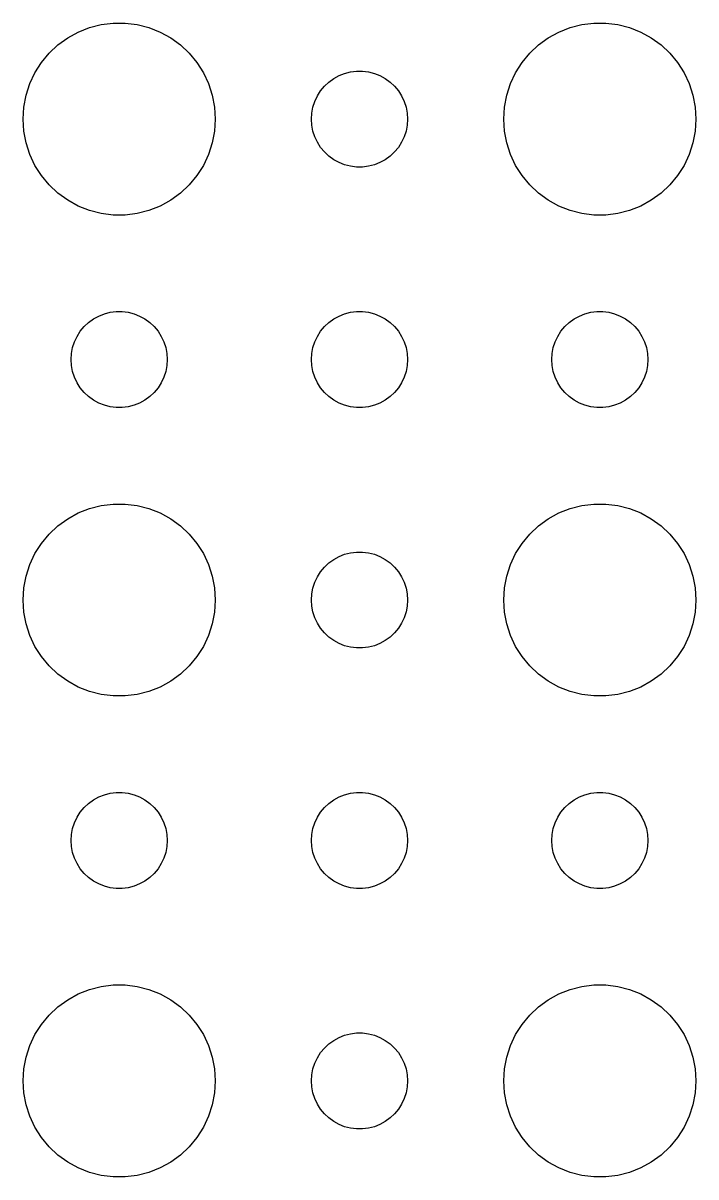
# Model space of a CAD drawing. Header units: metres. Extents: x -142 to 142, y -142 to 142.
# Drawn here: x 12 to 33, y -107.99 to -72.01 of the extents above; entities that cross this region are included whole.
import ezdxf

# ---------------------------------------------------------------- set-up
doc = ezdxf.new("R2010")
doc.units = ezdxf.units.M

msp = doc.modelspace()

# ---------------------------------------------------------------- linework, layer by layer
for p, q in [((13.3925, -72.467), (13.7227, -72.2855)), ((13.7227, -72.2855), (14.0729, -72.1468)), ((14.0729, -72.1468), (14.4379, -72.0531)), ((14.4379, -72.0531), (14.8116, -72.0059)), ((14.8116, -72.0059), (15.1884, -72.0059)), ((15.1884, -72.0059), (15.5621, -72.0531)), ((15.5621, -72.0531), (15.927, -72.1468)), ((15.927, -72.1468), (16.2773, -72.2855)), ((16.2773, -72.2855), (16.6075, -72.467)), ((28.3925, -72.467), (28.7227, -72.2855)), ((28.7227, -72.2855), (29.0729, -72.1468)), ((29.0729, -72.1468), (29.4379, -72.0531)), ((29.4379, -72.0531), (29.8116, -72.0059)), ((29.8116, -72.0059), (30.1884, -72.0059)), ((30.1884, -72.0059), (30.5621, -72.0531)), ((30.5621, -72.0531), (30.927, -72.1468)), ((30.927, -72.1468), (31.2773, -72.2855)), ((31.2773, -72.2855), (31.6075, -72.467)), ((12.8131, -72.9464), (13.0877, -72.6885)), ((13.0877, -72.6885), (13.3925, -72.467)), ((16.6075, -72.467), (16.9123, -72.6885)), ((16.9123, -72.6885), (17.1869, -72.9464)), ((27.8131, -72.9464), (28.0877, -72.6885)), ((28.0877, -72.6885), (28.3925, -72.467)), ((31.6075, -72.467), (31.9123, -72.6885)), ((31.9123, -72.6885), (32.1869, -72.9464)), ((12.5729, -73.2366), (12.8131, -72.9464)), ((17.1869, -72.9464), (17.427, -73.2366)), ((27.5729, -73.2366), (27.8131, -72.9464)), ((32.1869, -72.9464), (32.427, -73.2366)), ((12.3711, -73.5547), (12.5729, -73.2366)), ((17.427, -73.2366), (17.6289, -73.5547)), ((27.3711, -73.5547), (27.5729, -73.2366)), ((32.427, -73.2366), (32.6289, -73.5547)), ((12.2107, -73.8956), (12.3711, -73.5547)), ((17.6289, -73.5547), (17.7893, -73.8956)), ((21.5439, -73.8442), (21.6963, -73.7335)), ((21.6963, -73.7335), (21.8613, -73.6428)), ((21.8613, -73.6428), (22.0365, -73.5734)), ((22.0365, -73.5734), (22.2189, -73.5266)), ((22.2189, -73.5266), (22.4058, -73.503)), ((22.4058, -73.503), (22.5942, -73.503)), ((22.5942, -73.503), (22.7811, -73.5266)), ((22.7811, -73.5266), (22.9635, -73.5734)), ((22.9635, -73.5734), (23.1387, -73.6428)), ((23.1387, -73.6428), (23.3037, -73.7335)), ((23.3037, -73.7335), (23.4561, -73.8442)), ((27.2107, -73.8956), (27.3711, -73.5547)), ((32.6289, -73.5547), (32.7893, -73.8956)), ((12.0942, -74.2539), (12.2107, -73.8956)), ((17.7893, -73.8956), (17.9057, -74.2539)), ((21.1855, -74.2774), (21.2865, -74.1183)), ((21.2865, -74.1183), (21.4065, -73.9732)), ((21.4065, -73.9732), (21.5439, -73.8442)), ((23.4561, -73.8442), (23.5934, -73.9732)), ((23.5934, -73.9732), (23.7135, -74.1183)), ((23.7135, -74.1183), (23.8145, -74.2774)), ((27.0942, -74.2539), (27.2107, -73.8956)), ((32.7893, -73.8956), (32.9057, -74.2539)), ((12.0237, -74.624), (12.0942, -74.2539)), ((17.9057, -74.2539), (17.9763, -74.624)), ((21.0471, -74.627), (21.1053, -74.4478)), ((21.1053, -74.4478), (21.1855, -74.2774)), ((23.8145, -74.2774), (23.8947, -74.4478)), ((23.8947, -74.4478), (23.9529, -74.627)), ((27.0237, -74.624), (27.0942, -74.2539)), ((32.9057, -74.2539), (32.9763, -74.624)), ((12, -75), (12.0237, -74.624)), ((17.9763, -74.624), (18, -75)), ((21, -75), (21.0118, -74.812)), ((21.0118, -74.812), (21.0471, -74.627)), ((23.9529, -74.627), (23.9882, -74.812)), ((23.9882, -74.812), (24, -75)), ((27, -75), (27.0237, -74.624)), ((32.9763, -74.624), (33, -75)), ((12.0237, -75.376), (12, -75)), ((18, -75), (17.9763, -75.376)), ((21.0118, -75.188), (21, -75)), ((21.0471, -75.373), (21.0118, -75.188)), ((23.9882, -75.188), (23.9529, -75.373)), ((24, -75), (23.9882, -75.188)), ((27.0237, -75.376), (27, -75)), ((33, -75), (32.9763, -75.376)), ((12.0942, -75.7461), (12.0237, -75.376)), ((17.9763, -75.376), (17.9057, -75.7461)), ((21.1053, -75.5522), (21.0471, -75.373)), ((21.1855, -75.7226), (21.1053, -75.5522)), ((23.8947, -75.5522), (23.8145, -75.7226)), ((23.9529, -75.373), (23.8947, -75.5522)), ((27.0942, -75.7461), (27.0237, -75.376)), ((32.9763, -75.376), (32.9057, -75.7461)), ((12.2107, -76.1044), (12.0942, -75.7461)), ((17.9057, -75.7461), (17.7893, -76.1044)), ((21.2865, -75.8817), (21.1855, -75.7226)), ((21.4065, -76.0268), (21.2865, -75.8817)), ((23.7135, -75.8817), (23.5934, -76.0268)), ((23.8145, -75.7226), (23.7135, -75.8817)), ((27.2107, -76.1044), (27.0942, -75.7461)), ((32.9057, -75.7461), (32.7893, -76.1044)), ((12.3711, -76.4453), (12.2107, -76.1044)), ((17.7893, -76.1044), (17.6289, -76.4453)), ((21.5439, -76.1558), (21.4065, -76.0268)), ((21.6963, -76.2665), (21.5439, -76.1558)), ((21.8613, -76.3572), (21.6963, -76.2665)), ((23.3037, -76.2665), (23.1387, -76.3572)), ((23.4561, -76.1558), (23.3037, -76.2665)), ((23.5934, -76.0268), (23.4561, -76.1558)), ((27.3711, -76.4453), (27.2107, -76.1044)), ((32.7893, -76.1044), (32.6289, -76.4453)), ((12.5729, -76.7634), (12.3711, -76.4453)), ((17.6289, -76.4453), (17.427, -76.7634)), ((22.0365, -76.4266), (21.8613, -76.3572)), ((22.2189, -76.4734), (22.0365, -76.4266)), ((22.4058, -76.497), (22.2189, -76.4734)), ((22.5942, -76.497), (22.4058, -76.497)), ((22.7811, -76.4734), (22.5942, -76.497)), ((22.9635, -76.4266), (22.7811, -76.4734)), ((23.1387, -76.3572), (22.9635, -76.4266)), ((27.5729, -76.7634), (27.3711, -76.4453)), ((32.6289, -76.4453), (32.427, -76.7634)), ((12.8131, -77.0536), (12.5729, -76.7634)), ((17.427, -76.7634), (17.1869, -77.0536)), ((27.8131, -77.0536), (27.5729, -76.7634)), ((32.427, -76.7634), (32.1869, -77.0536)), ((13.0877, -77.3115), (12.8131, -77.0536)), ((13.3925, -77.533), (13.0877, -77.3115)), ((16.9123, -77.3115), (16.6075, -77.533)), ((17.1869, -77.0536), (16.9123, -77.3115)), ((28.0877, -77.3115), (27.8131, -77.0536)), ((28.3925, -77.533), (28.0877, -77.3115)), ((31.9123, -77.3115), (31.6075, -77.533)), ((32.1869, -77.0536), (31.9123, -77.3115)), ((13.7227, -77.7145), (13.3925, -77.533)), ((14.0729, -77.8532), (13.7227, -77.7145)), ((16.2773, -77.7145), (15.927, -77.8532)), ((16.6075, -77.533), (16.2773, -77.7145)), ((28.7227, -77.7145), (28.3925, -77.533)), ((29.0729, -77.8532), (28.7227, -77.7145)), ((31.2773, -77.7145), (30.927, -77.8532)), ((31.6075, -77.533), (31.2773, -77.7145)), ((14.4379, -77.9469), (14.0729, -77.8532)), ((14.8116, -77.9941), (14.4379, -77.9469)), ((15.1884, -77.9941), (14.8116, -77.9941)), ((15.5621, -77.9469), (15.1884, -77.9941)), ((15.927, -77.8532), (15.5621, -77.9469)), ((29.4379, -77.9469), (29.0729, -77.8532)), ((29.8116, -77.9941), (29.4379, -77.9469)), ((30.1884, -77.9941), (29.8116, -77.9941)), ((30.5621, -77.9469), (30.1884, -77.9941)), ((30.927, -77.8532), (30.5621, -77.9469)), ((14.0439, -81.3442), (14.1963, -81.2335)), ((14.1963, -81.2335), (14.3613, -81.1428)), ((14.3613, -81.1428), (14.5365, -81.0734)), ((14.5365, -81.0734), (14.7189, -81.0266)), ((14.7189, -81.0266), (14.9058, -81.003)), ((14.9058, -81.003), (15.0942, -81.003)), ((15.0942, -81.003), (15.2811, -81.0266)), ((15.2811, -81.0266), (15.4635, -81.0734)), ((15.4635, -81.0734), (15.6387, -81.1428)), ((15.6387, -81.1428), (15.8037, -81.2335)), ((15.8037, -81.2335), (15.9561, -81.3442)), ((21.5439, -81.3442), (21.6963, -81.2335)), ((21.6963, -81.2335), (21.8613, -81.1428)), ((21.8613, -81.1428), (22.0365, -81.0734)), ((22.0365, -81.0734), (22.2189, -81.0266)), ((22.2189, -81.0266), (22.4058, -81.003)), ((22.4058, -81.003), (22.5942, -81.003)), ((22.5942, -81.003), (22.7811, -81.0266)), ((22.7811, -81.0266), (22.9635, -81.0734)), ((22.9635, -81.0734), (23.1387, -81.1428)), ((23.1387, -81.1428), (23.3037, -81.2335)), ((23.3037, -81.2335), (23.4561, -81.3442)), ((29.0439, -81.3442), (29.1963, -81.2335)), ((29.1963, -81.2335), (29.3613, -81.1428)), ((29.3613, -81.1428), (29.5365, -81.0734)), ((29.5365, -81.0734), (29.7189, -81.0266)), ((29.7189, -81.0266), (29.9058, -81.003)), ((29.9058, -81.003), (30.0942, -81.003)), ((30.0942, -81.003), (30.2811, -81.0266)), ((30.2811, -81.0266), (30.4635, -81.0734)), ((30.4635, -81.0734), (30.6387, -81.1428)), ((30.6387, -81.1428), (30.8037, -81.2335)), ((30.8037, -81.2335), (30.9561, -81.3442)), ((13.6855, -81.7774), (13.7865, -81.6183)), ((13.7865, -81.6183), (13.9065, -81.4732)), ((13.9065, -81.4732), (14.0439, -81.3442)), ((15.9561, -81.3442), (16.0934, -81.4732)), ((16.0934, -81.4732), (16.2135, -81.6183)), ((16.2135, -81.6183), (16.3145, -81.7774)), ((21.1855, -81.7774), (21.2865, -81.6183)), ((21.2865, -81.6183), (21.4065, -81.4732)), ((21.4065, -81.4732), (21.5439, -81.3442)), ((23.4561, -81.3442), (23.5934, -81.4732)), ((23.5934, -81.4732), (23.7135, -81.6183)), ((23.7135, -81.6183), (23.8145, -81.7774)), ((28.6855, -81.7774), (28.7865, -81.6183)), ((28.7865, -81.6183), (28.9065, -81.4732)), ((28.9065, -81.4732), (29.0439, -81.3442)), ((30.9561, -81.3442), (31.0934, -81.4732)), ((31.0934, -81.4732), (31.2135, -81.6183)), ((31.2135, -81.6183), (31.3145, -81.7774)), ((13.5471, -82.127), (13.6053, -81.9478)), ((13.6053, -81.9478), (13.6855, -81.7774)), ((16.3145, -81.7774), (16.3947, -81.9478)), ((16.3947, -81.9478), (16.4529, -82.127)), ((21.0471, -82.127), (21.1053, -81.9478)), ((21.1053, -81.9478), (21.1855, -81.7774)), ((23.8145, -81.7774), (23.8947, -81.9478)), ((23.8947, -81.9478), (23.9529, -82.127)), ((28.5471, -82.127), (28.6053, -81.9478)), ((28.6053, -81.9478), (28.6855, -81.7774)), ((31.3145, -81.7774), (31.3947, -81.9478)), ((31.3947, -81.9478), (31.4529, -82.127)), ((13.5, -82.5), (13.5118, -82.312)), ((13.5118, -82.312), (13.5471, -82.127)), ((16.4529, -82.127), (16.4882, -82.312)), ((16.4882, -82.312), (16.5, -82.5)), ((21, -82.5), (21.0118, -82.312)), ((21.0118, -82.312), (21.0471, -82.127)), ((23.9529, -82.127), (23.9882, -82.312)), ((23.9882, -82.312), (24, -82.5)), ((28.5, -82.5), (28.5118, -82.312)), ((28.5118, -82.312), (28.5471, -82.127)), ((31.4529, -82.127), (31.4882, -82.312)), ((31.4882, -82.312), (31.5, -82.5)), ((13.5118, -82.688), (13.5, -82.5)), ((13.5471, -82.873), (13.5118, -82.688)), ((16.4882, -82.688), (16.4529, -82.873)), ((16.5, -82.5), (16.4882, -82.688)), ((21.0118, -82.688), (21, -82.5)), ((21.0471, -82.873), (21.0118, -82.688)), ((23.9882, -82.688), (23.9529, -82.873)), ((24, -82.5), (23.9882, -82.688)), ((28.5118, -82.688), (28.5, -82.5)), ((28.5471, -82.873), (28.5118, -82.688)), ((31.4882, -82.688), (31.4529, -82.873)), ((31.5, -82.5), (31.4882, -82.688)), ((13.6053, -83.0522), (13.5471, -82.873)), ((13.6855, -83.2226), (13.6053, -83.0522)), ((16.3947, -83.0522), (16.3145, -83.2226)), ((16.4529, -82.873), (16.3947, -83.0522)), ((21.1053, -83.0522), (21.0471, -82.873)), ((21.1855, -83.2226), (21.1053, -83.0522)), ((23.8947, -83.0522), (23.8145, -83.2226)), ((23.9529, -82.873), (23.8947, -83.0522)), ((28.6053, -83.0522), (28.5471, -82.873)), ((28.6855, -83.2226), (28.6053, -83.0522)), ((31.3947, -83.0522), (31.3145, -83.2226)), ((31.4529, -82.873), (31.3947, -83.0522)), ((13.7865, -83.3817), (13.6855, -83.2226)), ((13.9065, -83.5268), (13.7865, -83.3817)), ((16.2135, -83.3817), (16.0934, -83.5268)), ((16.3145, -83.2226), (16.2135, -83.3817)), ((21.2865, -83.3817), (21.1855, -83.2226)), ((21.4065, -83.5268), (21.2865, -83.3817)), ((23.7135, -83.3817), (23.5934, -83.5268)), ((23.8145, -83.2226), (23.7135, -83.3817)), ((28.7865, -83.3817), (28.6855, -83.2226)), ((28.9065, -83.5268), (28.7865, -83.3817)), ((31.2135, -83.3817), (31.0934, -83.5268)), ((31.3145, -83.2226), (31.2135, -83.3817)), ((14.0439, -83.6558), (13.9065, -83.5268)), ((14.1963, -83.7665), (14.0439, -83.6558)), ((14.3613, -83.8572), (14.1963, -83.7665)), ((15.8037, -83.7665), (15.6387, -83.8572)), ((15.9561, -83.6558), (15.8037, -83.7665)), ((16.0934, -83.5268), (15.9561, -83.6558)), ((21.5439, -83.6558), (21.4065, -83.5268)), ((21.6963, -83.7665), (21.5439, -83.6558)), ((21.8613, -83.8572), (21.6963, -83.7665)), ((23.3037, -83.7665), (23.1387, -83.8572)), ((23.4561, -83.6558), (23.3037, -83.7665)), ((23.5934, -83.5268), (23.4561, -83.6558)), ((29.0439, -83.6558), (28.9065, -83.5268)), ((29.1963, -83.7665), (29.0439, -83.6558)), ((29.3613, -83.8572), (29.1963, -83.7665)), ((30.8037, -83.7665), (30.6387, -83.8572)), ((30.9561, -83.6558), (30.8037, -83.7665)), ((31.0934, -83.5268), (30.9561, -83.6558)), ((14.5365, -83.9266), (14.3613, -83.8572)), ((14.7189, -83.9734), (14.5365, -83.9266)), ((14.9058, -83.997), (14.7189, -83.9734)), ((15.0942, -83.997), (14.9058, -83.997)), ((15.2811, -83.9734), (15.0942, -83.997)), ((15.4635, -83.9266), (15.2811, -83.9734)), ((15.6387, -83.8572), (15.4635, -83.9266)), ((22.0365, -83.9266), (21.8613, -83.8572)), ((22.2189, -83.9734), (22.0365, -83.9266)), ((22.4058, -83.997), (22.2189, -83.9734)), ((22.5942, -83.997), (22.4058, -83.997)), ((22.7811, -83.9734), (22.5942, -83.997)), ((22.9635, -83.9266), (22.7811, -83.9734)), ((23.1387, -83.8572), (22.9635, -83.9266)), ((29.5365, -83.9266), (29.3613, -83.8572)), ((29.7189, -83.9734), (29.5365, -83.9266)), ((29.9058, -83.997), (29.7189, -83.9734)), ((30.0942, -83.997), (29.9058, -83.997)), ((30.2811, -83.9734), (30.0942, -83.997)), ((30.4635, -83.9266), (30.2811, -83.9734)), ((30.6387, -83.8572), (30.4635, -83.9266)), ((14.0729, -87.1468), (14.4379, -87.0531)), ((14.4379, -87.0531), (14.8116, -87.0059)), ((14.8116, -87.0059), (15.1884, -87.0059)), ((15.1884, -87.0059), (15.5621, -87.0531)), ((15.5621, -87.0531), (15.927, -87.1468)), ((29.0729, -87.1468), (29.4379, -87.0531)), ((29.4379, -87.0531), (29.8116, -87.0059)), ((29.8116, -87.0059), (30.1884, -87.0059)), ((30.1884, -87.0059), (30.5621, -87.0531)), ((30.5621, -87.0531), (30.927, -87.1468)), ((13.3925, -87.467), (13.7227, -87.2855)), ((13.7227, -87.2855), (14.0729, -87.1468)), ((15.927, -87.1468), (16.2773, -87.2855)), ((16.2773, -87.2855), (16.6075, -87.467)), ((28.3925, -87.467), (28.7227, -87.2855)), ((28.7227, -87.2855), (29.0729, -87.1468)), ((30.927, -87.1468), (31.2773, -87.2855)), ((31.2773, -87.2855), (31.6075, -87.467)), ((12.8131, -87.9464), (13.0877, -87.6885)), ((13.0877, -87.6885), (13.3925, -87.467)), ((16.6075, -87.467), (16.9123, -87.6885)), ((16.9123, -87.6885), (17.1869, -87.9464)), ((27.8131, -87.9464), (28.0877, -87.6885)), ((28.0877, -87.6885), (28.3925, -87.467)), ((31.6075, -87.467), (31.9123, -87.6885)), ((31.9123, -87.6885), (32.1869, -87.9464)), ((12.5729, -88.2366), (12.8131, -87.9464)), ((17.1869, -87.9464), (17.427, -88.2366)), ((27.5729, -88.2366), (27.8131, -87.9464)), ((32.1869, -87.9464), (32.427, -88.2366)), ((12.3711, -88.5547), (12.5729, -88.2366)), ((17.427, -88.2366), (17.6289, -88.5547)), ((22.0365, -88.5734), (22.2189, -88.5266)), ((22.2189, -88.5266), (22.4058, -88.503)), ((22.4058, -88.503), (22.5942, -88.503)), ((22.5942, -88.503), (22.7811, -88.5266)), ((22.7811, -88.5266), (22.9635, -88.5734)), ((27.3711, -88.5547), (27.5729, -88.2366)), ((32.427, -88.2366), (32.6289, -88.5547)), ((12.2107, -88.8956), (12.3711, -88.5547)), ((17.6289, -88.5547), (17.7893, -88.8956)), ((21.4065, -88.9732), (21.5439, -88.8442)), ((21.5439, -88.8442), (21.6963, -88.7335)), ((21.6963, -88.7335), (21.8613, -88.6428)), ((21.8613, -88.6428), (22.0365, -88.5734)), ((22.9635, -88.5734), (23.1387, -88.6428)), ((23.1387, -88.6428), (23.3037, -88.7335)), ((23.3037, -88.7335), (23.4561, -88.8442)), ((23.4561, -88.8442), (23.5934, -88.9732)), ((27.2107, -88.8956), (27.3711, -88.5547)), ((32.6289, -88.5547), (32.7893, -88.8956)), ((12.0942, -89.2539), (12.2107, -88.8956)), ((17.7893, -88.8956), (17.9057, -89.2539)), ((21.1855, -89.2774), (21.2865, -89.1183)), ((21.2865, -89.1183), (21.4065, -88.9732)), ((23.5934, -88.9732), (23.7135, -89.1183)), ((23.7135, -89.1183), (23.8145, -89.2774)), ((27.0942, -89.2539), (27.2107, -88.8956)), ((32.7893, -88.8956), (32.9057, -89.2539)), ((12.0237, -89.624), (12.0942, -89.2539)), ((17.9057, -89.2539), (17.9763, -89.624)), ((21.0471, -89.627), (21.1053, -89.4478)), ((21.1053, -89.4478), (21.1855, -89.2774)), ((23.8145, -89.2774), (23.8947, -89.4478)), ((23.8947, -89.4478), (23.9529, -89.627)), ((27.0237, -89.624), (27.0942, -89.2539)), ((32.9057, -89.2539), (32.9763, -89.624)), ((12, -90), (12.0237, -89.624)), ((17.9763, -89.624), (18, -90)), ((21, -90), (21.0118, -89.812)), ((21.0118, -89.812), (21.0471, -89.627)), ((23.9529, -89.627), (23.9882, -89.812)), ((23.9882, -89.812), (24, -90)), ((27, -90), (27.0237, -89.624)), ((32.9763, -89.624), (33, -90)), ((12.0237, -90.376), (12, -90)), ((18, -90), (17.9763, -90.376)), ((21.0118, -90.188), (21, -90)), ((21.0471, -90.373), (21.0118, -90.188)), ((23.9882, -90.188), (23.9529, -90.373)), ((24, -90), (23.9882, -90.188)), ((27.0237, -90.376), (27, -90)), ((33, -90), (32.9763, -90.376)), ((12.0942, -90.7461), (12.0237, -90.376)), ((17.9763, -90.376), (17.9057, -90.7461)), ((21.1053, -90.5522), (21.0471, -90.373)), ((21.1855, -90.7226), (21.1053, -90.5522)), ((23.8947, -90.5522), (23.8145, -90.7226)), ((23.9529, -90.373), (23.8947, -90.5522)), ((27.0942, -90.7461), (27.0237, -90.376)), ((32.9763, -90.376), (32.9057, -90.7461)), ((12.2107, -91.1044), (12.0942, -90.7461)), ((17.9057, -90.7461), (17.7893, -91.1044)), ((21.2865, -90.8817), (21.1855, -90.7226)), ((21.4065, -91.0268), (21.2865, -90.8817)), ((21.5439, -91.1558), (21.4065, -91.0268)), ((23.5934, -91.0268), (23.4561, -91.1558)), ((23.7135, -90.8817), (23.5934, -91.0268)), ((23.8145, -90.7226), (23.7135, -90.8817)), ((27.2107, -91.1044), (27.0942, -90.7461)), ((32.9057, -90.7461), (32.7893, -91.1044)), ((12.3711, -91.4453), (12.2107, -91.1044)), ((17.7893, -91.1044), (17.6289, -91.4453)), ((21.6963, -91.2665), (21.5439, -91.1558)), ((21.8613, -91.3572), (21.6963, -91.2665)), ((22.0365, -91.4266), (21.8613, -91.3572)), ((23.1387, -91.3572), (22.9635, -91.4266)), ((23.3037, -91.2665), (23.1387, -91.3572)), ((23.4561, -91.1558), (23.3037, -91.2665)), ((27.3711, -91.4453), (27.2107, -91.1044)), ((32.7893, -91.1044), (32.6289, -91.4453)), ((12.5729, -91.7634), (12.3711, -91.4453)), ((12.8131, -92.0536), (12.5729, -91.7634)), ((17.427, -91.7634), (17.1869, -92.0536)), ((17.6289, -91.4453), (17.427, -91.7634)), ((22.2189, -91.4734), (22.0365, -91.4266)), ((22.4058, -91.497), (22.2189, -91.4734)), ((22.5942, -91.497), (22.4058, -91.497)), ((22.7811, -91.4734), (22.5942, -91.497)), ((22.9635, -91.4266), (22.7811, -91.4734)), ((27.5729, -91.7634), (27.3711, -91.4453)), ((27.8131, -92.0536), (27.5729, -91.7634)), ((32.427, -91.7634), (32.1869, -92.0536)), ((32.6289, -91.4453), (32.427, -91.7634)), ((13.0877, -92.3115), (12.8131, -92.0536)), ((17.1869, -92.0536), (16.9123, -92.3115)), ((28.0877, -92.3115), (27.8131, -92.0536)), ((32.1869, -92.0536), (31.9123, -92.3115)), ((13.3925, -92.533), (13.0877, -92.3115)), ((16.9123, -92.3115), (16.6075, -92.533)), ((28.3925, -92.533), (28.0877, -92.3115)), ((31.9123, -92.3115), (31.6075, -92.533)), ((13.7227, -92.7145), (13.3925, -92.533)), ((14.0729, -92.8532), (13.7227, -92.7145)), ((16.2773, -92.7145), (15.927, -92.8532)), ((16.6075, -92.533), (16.2773, -92.7145)), ((28.7227, -92.7145), (28.3925, -92.533)), ((29.0729, -92.8532), (28.7227, -92.7145)), ((31.2773, -92.7145), (30.927, -92.8532)), ((31.6075, -92.533), (31.2773, -92.7145)), ((14.4379, -92.9469), (14.0729, -92.8532)), ((14.8116, -92.9941), (14.4379, -92.9469)), ((15.1884, -92.9941), (14.8116, -92.9941)), ((15.5621, -92.9469), (15.1884, -92.9941)), ((15.927, -92.8532), (15.5621, -92.9469)), ((29.4379, -92.9469), (29.0729, -92.8532)), ((29.8116, -92.9941), (29.4379, -92.9469)), ((30.1884, -92.9941), (29.8116, -92.9941)), ((30.5621, -92.9469), (30.1884, -92.9941)), ((30.927, -92.8532), (30.5621, -92.9469)), ((14.3613, -96.1428), (14.5365, -96.0734)), ((14.5365, -96.0734), (14.7189, -96.0266)), ((14.7189, -96.0266), (14.9058, -96.003)), ((14.9058, -96.003), (15.0942, -96.003)), ((15.0942, -96.003), (15.2811, -96.0266)), ((15.2811, -96.0266), (15.4635, -96.0734)), ((15.4635, -96.0734), (15.6387, -96.1428)), ((21.8613, -96.1428), (22.0365, -96.0734)), ((22.0365, -96.0734), (22.2189, -96.0266)), ((22.2189, -96.0266), (22.4058, -96.003)), ((22.4058, -96.003), (22.5942, -96.003)), ((22.5942, -96.003), (22.7811, -96.0266)), ((22.7811, -96.0266), (22.9635, -96.0734)), ((22.9635, -96.0734), (23.1387, -96.1428)), ((29.3613, -96.1428), (29.5365, -96.0734)), ((29.5365, -96.0734), (29.7189, -96.0266)), ((29.7189, -96.0266), (29.9058, -96.003)), ((29.9058, -96.003), (30.0942, -96.003)), ((30.0942, -96.003), (30.2811, -96.0266)), ((30.2811, -96.0266), (30.4635, -96.0734)), ((30.4635, -96.0734), (30.6387, -96.1428)), ((13.9065, -96.4732), (14.0439, -96.3442)), ((14.0439, -96.3442), (14.1963, -96.2335)), ((14.1963, -96.2335), (14.3613, -96.1428)), ((15.6387, -96.1428), (15.8037, -96.2335)), ((15.8037, -96.2335), (15.9561, -96.3442)), ((15.9561, -96.3442), (16.0934, -96.4732)), ((21.4065, -96.4732), (21.5439, -96.3442)), ((21.5439, -96.3442), (21.6963, -96.2335)), ((21.6963, -96.2335), (21.8613, -96.1428)), ((23.1387, -96.1428), (23.3037, -96.2335)), ((23.3037, -96.2335), (23.4561, -96.3442)), ((23.4561, -96.3442), (23.5934, -96.4732)), ((28.9065, -96.4732), (29.0439, -96.3442)), ((29.0439, -96.3442), (29.1963, -96.2335)), ((29.1963, -96.2335), (29.3613, -96.1428)), ((30.6387, -96.1428), (30.8037, -96.2335)), ((30.8037, -96.2335), (30.9561, -96.3442)), ((30.9561, -96.3442), (31.0934, -96.4732)), ((13.6053, -96.9478), (13.6855, -96.7774)), ((13.6855, -96.7774), (13.7865, -96.6183)), ((13.7865, -96.6183), (13.9065, -96.4732)), ((16.0934, -96.4732), (16.2135, -96.6183)), ((16.2135, -96.6183), (16.3145, -96.7774)), ((16.3145, -96.7774), (16.3947, -96.9478)), ((21.1053, -96.9478), (21.1855, -96.7774)), ((21.1855, -96.7774), (21.2865, -96.6183)), ((21.2865, -96.6183), (21.4065, -96.4732)), ((23.5934, -96.4732), (23.7135, -96.6183)), ((23.7135, -96.6183), (23.8145, -96.7774)), ((23.8145, -96.7774), (23.8947, -96.9478)), ((28.6053, -96.9478), (28.6855, -96.7774)), ((28.6855, -96.7774), (28.7865, -96.6183)), ((28.7865, -96.6183), (28.9065, -96.4732)), ((31.0934, -96.4732), (31.2135, -96.6183)), ((31.2135, -96.6183), (31.3145, -96.7774)), ((31.3145, -96.7774), (31.3947, -96.9478)), ((13.5118, -97.312), (13.5471, -97.127)), ((13.5471, -97.127), (13.6053, -96.9478)), ((16.3947, -96.9478), (16.4529, -97.127)), ((16.4529, -97.127), (16.4882, -97.312)), ((21.0118, -97.312), (21.0471, -97.127)), ((21.0471, -97.127), (21.1053, -96.9478)), ((23.8947, -96.9478), (23.9529, -97.127)), ((23.9529, -97.127), (23.9882, -97.312)), ((28.5118, -97.312), (28.5471, -97.127)), ((28.5471, -97.127), (28.6053, -96.9478)), ((31.3947, -96.9478), (31.4529, -97.127)), ((31.4529, -97.127), (31.4882, -97.312)), ((13.5, -97.5), (13.5118, -97.312)), ((13.5118, -97.688), (13.5, -97.5)), ((16.4882, -97.312), (16.5, -97.5)), ((16.5, -97.5), (16.4882, -97.688)), ((21, -97.5), (21.0118, -97.312)), ((21.0118, -97.688), (21, -97.5)), ((23.9882, -97.312), (24, -97.5)), ((24, -97.5), (23.9882, -97.688)), ((28.5, -97.5), (28.5118, -97.312)), ((28.5118, -97.688), (28.5, -97.5)), ((31.4882, -97.312), (31.5, -97.5)), ((31.5, -97.5), (31.4882, -97.688)), ((13.5471, -97.873), (13.5118, -97.688)), ((13.6053, -98.0522), (13.5471, -97.873)), ((16.4529, -97.873), (16.3947, -98.0522)), ((16.4882, -97.688), (16.4529, -97.873)), ((21.0471, -97.873), (21.0118, -97.688)), ((21.1053, -98.0522), (21.0471, -97.873)), ((23.9529, -97.873), (23.8947, -98.0522)), ((23.9882, -97.688), (23.9529, -97.873)), ((28.5471, -97.873), (28.5118, -97.688)), ((28.6053, -98.0522), (28.5471, -97.873)), ((31.4529, -97.873), (31.3947, -98.0522)), ((31.4882, -97.688), (31.4529, -97.873)), ((13.6855, -98.2226), (13.6053, -98.0522)), ((13.7865, -98.3817), (13.6855, -98.2226)), ((16.3145, -98.2226), (16.2135, -98.3817)), ((16.3947, -98.0522), (16.3145, -98.2226)), ((21.1855, -98.2226), (21.1053, -98.0522)), ((21.2865, -98.3817), (21.1855, -98.2226)), ((23.8145, -98.2226), (23.7135, -98.3817)), ((23.8947, -98.0522), (23.8145, -98.2226)), ((28.6855, -98.2226), (28.6053, -98.0522)), ((28.7865, -98.3817), (28.6855, -98.2226)), ((31.3145, -98.2226), (31.2135, -98.3817)), ((31.3947, -98.0522), (31.3145, -98.2226)), ((13.9065, -98.5268), (13.7865, -98.3817)), ((14.0439, -98.6558), (13.9065, -98.5268)), ((16.0934, -98.5268), (15.9561, -98.6558)), ((16.2135, -98.3817), (16.0934, -98.5268)), ((21.4065, -98.5268), (21.2865, -98.3817)), ((21.5439, -98.6558), (21.4065, -98.5268)), ((23.5934, -98.5268), (23.4561, -98.6558)), ((23.7135, -98.3817), (23.5934, -98.5268)), ((28.9065, -98.5268), (28.7865, -98.3817)), ((29.0439, -98.6558), (28.9065, -98.5268)), ((31.0934, -98.5268), (30.9561, -98.6558)), ((31.2135, -98.3817), (31.0934, -98.5268)), ((14.1963, -98.7665), (14.0439, -98.6558)), ((14.3613, -98.8572), (14.1963, -98.7665)), ((14.5365, -98.9266), (14.3613, -98.8572)), ((14.7189, -98.9734), (14.5365, -98.9266)), ((15.4635, -98.9266), (15.2811, -98.9734)), ((15.6387, -98.8572), (15.4635, -98.9266)), ((15.8037, -98.7665), (15.6387, -98.8572)), ((15.9561, -98.6558), (15.8037, -98.7665)), ((21.6963, -98.7665), (21.5439, -98.6558)), ((21.8613, -98.8572), (21.6963, -98.7665)), ((22.0365, -98.9266), (21.8613, -98.8572)), ((22.2189, -98.9734), (22.0365, -98.9266)), ((22.9635, -98.9266), (22.7811, -98.9734)), ((23.1387, -98.8572), (22.9635, -98.9266)), ((23.3037, -98.7665), (23.1387, -98.8572)), ((23.4561, -98.6558), (23.3037, -98.7665)), ((29.1963, -98.7665), (29.0439, -98.6558)), ((29.3613, -98.8572), (29.1963, -98.7665)), ((29.5365, -98.9266), (29.3613, -98.8572)), ((29.7189, -98.9734), (29.5365, -98.9266)), ((30.4635, -98.9266), (30.2811, -98.9734)), ((30.6387, -98.8572), (30.4635, -98.9266)), ((30.8037, -98.7665), (30.6387, -98.8572)), ((30.9561, -98.6558), (30.8037, -98.7665)), ((14.9058, -98.997), (14.7189, -98.9734)), ((15.0942, -98.997), (14.9058, -98.997)), ((15.2811, -98.9734), (15.0942, -98.997)), ((22.4058, -98.997), (22.2189, -98.9734)), ((22.5942, -98.997), (22.4058, -98.997)), ((22.7811, -98.9734), (22.5942, -98.997)), ((29.9058, -98.997), (29.7189, -98.9734)), ((30.0942, -98.997), (29.9058, -98.997)), ((30.2811, -98.9734), (30.0942, -98.997)), ((13.7227, -102.286), (14.0729, -102.147)), ((14.0729, -102.147), (14.4379, -102.053)), ((14.4379, -102.053), (14.8116, -102.006)), ((14.8116, -102.006), (15.1884, -102.006)), ((15.1884, -102.006), (15.5621, -102.053)), ((15.5621, -102.053), (15.927, -102.147)), ((15.927, -102.147), (16.2773, -102.286)), ((28.7227, -102.286), (29.0729, -102.147)), ((29.0729, -102.147), (29.4379, -102.053)), ((29.4379, -102.053), (29.8116, -102.006)), ((29.8116, -102.006), (30.1884, -102.006)), ((30.1884, -102.006), (30.5621, -102.053)), ((30.5621, -102.053), (30.927, -102.147)), ((30.927, -102.147), (31.2773, -102.286)), ((13.0877, -102.688), (13.3925, -102.467)), ((13.3925, -102.467), (13.7227, -102.286)), ((16.2773, -102.286), (16.6075, -102.467)), ((16.6075, -102.467), (16.9123, -102.688)), ((28.0877, -102.688), (28.3925, -102.467)), ((28.3925, -102.467), (28.7227, -102.286)), ((31.2773, -102.286), (31.6075, -102.467)), ((31.6075, -102.467), (31.9123, -102.688)), ((12.8131, -102.946), (13.0877, -102.688)), ((16.9123, -102.688), (17.1869, -102.946)), ((27.8131, -102.946), (28.0877, -102.688)), ((31.9123, -102.688), (32.1869, -102.946)), ((12.3711, -103.555), (12.5729, -103.237)), ((12.5729, -103.237), (12.8131, -102.946)), ((17.1869, -102.946), (17.427, -103.237)), ((17.427, -103.237), (17.6289, -103.555)), ((27.3711, -103.555), (27.5729, -103.237)), ((27.5729, -103.237), (27.8131, -102.946)), ((32.1869, -102.946), (32.427, -103.237)), ((32.427, -103.237), (32.6289, -103.555)), ((12.2107, -103.896), (12.3711, -103.555)), ((17.6289, -103.555), (17.7893, -103.896)), ((21.6963, -103.734), (21.8613, -103.643)), ((21.8613, -103.643), (22.0365, -103.573)), ((22.0365, -103.573), (22.2189, -103.527)), ((22.2189, -103.527), (22.4058, -103.503)), ((22.4058, -103.503), (22.5942, -103.503)), ((22.5942, -103.503), (22.7811, -103.527)), ((22.7811, -103.527), (22.9635, -103.573)), ((22.9635, -103.573), (23.1387, -103.643)), ((23.1387, -103.643), (23.3037, -103.734)), ((27.2107, -103.896), (27.3711, -103.555)), ((32.6289, -103.555), (32.7893, -103.896)), ((12.0942, -104.254), (12.2107, -103.896)), ((17.7893, -103.896), (17.9057, -104.254)), ((21.2865, -104.118), (21.4065, -103.973)), ((21.4065, -103.973), (21.5439, -103.844)), ((21.5439, -103.844), (21.6963, -103.734)), ((23.3037, -103.734), (23.4561, -103.844)), ((23.4561, -103.844), (23.5934, -103.973)), ((23.5934, -103.973), (23.7135, -104.118)), ((27.0942, -104.254), (27.2107, -103.896)), ((32.7893, -103.896), (32.9057, -104.254)), ((12.0237, -104.624), (12.0942, -104.254)), ((17.9057, -104.254), (17.9763, -104.624)), ((21.1053, -104.448), (21.1855, -104.277)), ((21.1855, -104.277), (21.2865, -104.118)), ((23.7135, -104.118), (23.8145, -104.277)), ((23.8145, -104.277), (23.8947, -104.448)), ((27.0237, -104.624), (27.0942, -104.254)), ((32.9057, -104.254), (32.9763, -104.624)), ((12, -105), (12.0237, -104.624)), ((17.9763, -104.624), (18, -105)), ((21.0118, -104.812), (21.0471, -104.627)), ((21.0471, -104.627), (21.1053, -104.448)), ((23.8947, -104.448), (23.9529, -104.627)), ((23.9529, -104.627), (23.9882, -104.812)), ((27, -105), (27.0237, -104.624)), ((32.9763, -104.624), (33, -105)), ((12.0237, -105.376), (12, -105)), ((18, -105), (17.9763, -105.376)), ((21, -105), (21.0118, -104.812)), ((21.0118, -105.188), (21, -105)), ((23.9882, -104.812), (24, -105)), ((24, -105), (23.9882, -105.188)), ((27.0237, -105.376), (27, -105)), ((33, -105), (32.9763, -105.376)), ((12.0942, -105.746), (12.0237, -105.376)), ((17.9763, -105.376), (17.9057, -105.746)), ((21.0471, -105.373), (21.0118, -105.188)), ((21.1053, -105.552), (21.0471, -105.373)), ((23.9529, -105.373), (23.8947, -105.552)), ((23.9882, -105.188), (23.9529, -105.373)), ((27.0942, -105.746), (27.0237, -105.376)), ((32.9763, -105.376), (32.9057, -105.746)), ((12.2107, -106.104), (12.0942, -105.746)), ((17.9057, -105.746), (17.7893, -106.104)), ((21.1855, -105.723), (21.1053, -105.552)), ((21.2865, -105.882), (21.1855, -105.723)), ((23.8145, -105.723), (23.7135, -105.882)), ((23.8947, -105.552), (23.8145, -105.723)), ((27.2107, -106.104), (27.0942, -105.746)), ((32.9057, -105.746), (32.7893, -106.104)), ((12.3711, -106.445), (12.2107, -106.104)), ((17.7893, -106.104), (17.6289, -106.445)), ((21.4065, -106.027), (21.2865, -105.882)), ((21.5439, -106.156), (21.4065, -106.027)), ((21.6963, -106.266), (21.5439, -106.156)), ((23.4561, -106.156), (23.3037, -106.266)), ((23.5934, -106.027), (23.4561, -106.156)), ((23.7135, -105.882), (23.5934, -106.027)), ((27.3711, -106.445), (27.2107, -106.104)), ((32.7893, -106.104), (32.6289, -106.445)), ((12.5729, -106.763), (12.3711, -106.445)), ((17.6289, -106.445), (17.427, -106.763)), ((21.8613, -106.357), (21.6963, -106.266)), ((22.0365, -106.427), (21.8613, -106.357)), ((22.2189, -106.473), (22.0365, -106.427)), ((22.4058, -106.497), (22.2189, -106.473)), ((22.5942, -106.497), (22.4058, -106.497)), ((22.7811, -106.473), (22.5942, -106.497)), ((22.9635, -106.427), (22.7811, -106.473)), ((23.1387, -106.357), (22.9635, -106.427)), ((23.3037, -106.266), (23.1387, -106.357)), ((27.5729, -106.763), (27.3711, -106.445)), ((32.6289, -106.445), (32.427, -106.763)), ((12.8131, -107.054), (12.5729, -106.763)), ((17.427, -106.763), (17.1869, -107.054)), ((27.8131, -107.054), (27.5729, -106.763)), ((32.427, -106.763), (32.1869, -107.054)), ((13.0877, -107.312), (12.8131, -107.054)), ((17.1869, -107.054), (16.9123, -107.312)), ((28.0877, -107.312), (27.8131, -107.054)), ((32.1869, -107.054), (31.9123, -107.312)), ((13.3925, -107.533), (13.0877, -107.312)), ((13.7227, -107.714), (13.3925, -107.533)), ((16.6075, -107.533), (16.2773, -107.714)), ((16.9123, -107.312), (16.6075, -107.533)), ((28.3925, -107.533), (28.0877, -107.312)), ((28.7227, -107.714), (28.3925, -107.533)), ((31.6075, -107.533), (31.2773, -107.714)), ((31.9123, -107.312), (31.6075, -107.533)), ((14.0729, -107.853), (13.7227, -107.714)), ((14.4379, -107.947), (14.0729, -107.853)), ((14.8116, -107.994), (14.4379, -107.947)), ((15.5621, -107.947), (15.1884, -107.994)), ((15.927, -107.853), (15.5621, -107.947)), ((16.2773, -107.714), (15.927, -107.853)), ((29.0729, -107.853), (28.7227, -107.714)), ((29.4379, -107.947), (29.0729, -107.853)), ((29.8116, -107.994), (29.4379, -107.947)), ((30.5621, -107.947), (30.1884, -107.994)), ((30.927, -107.853), (30.5621, -107.947)), ((31.2773, -107.714), (30.927, -107.853)), ((15.1884, -107.994), (14.8116, -107.994)), ((30.1884, -107.994), (29.8116, -107.994))]:
    msp.add_line(p, q)

doc.saveas('drawing.dxf')
